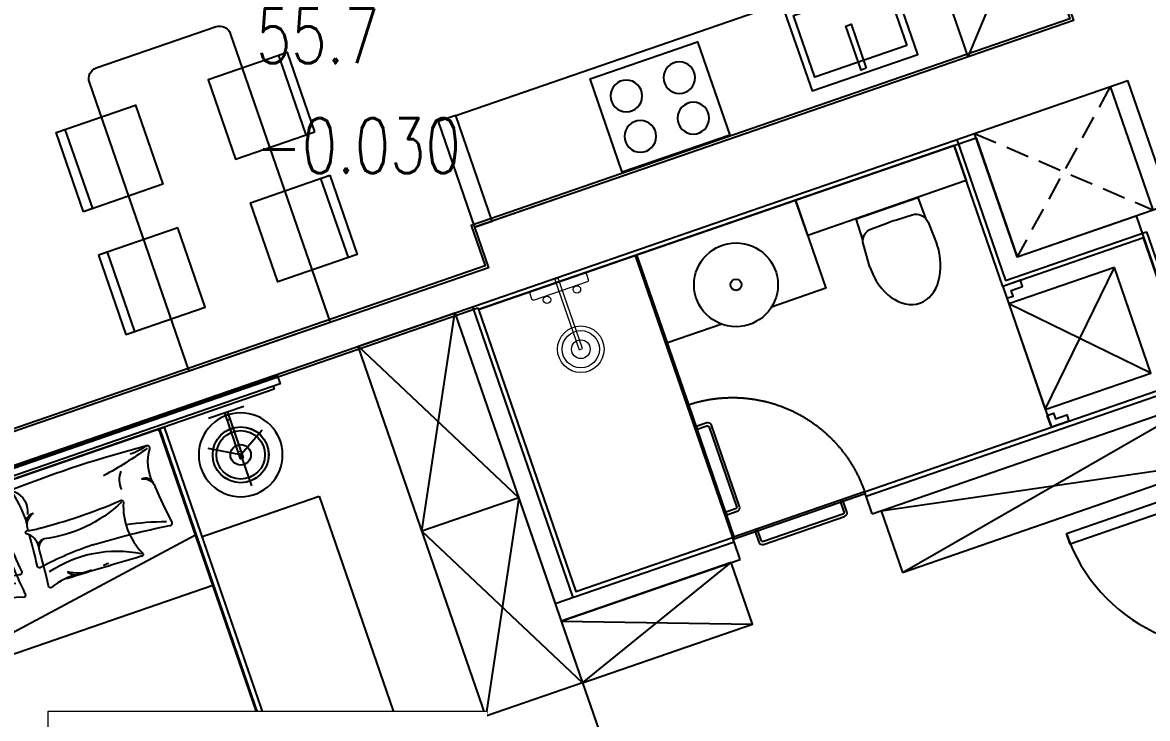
# Model space of a CAD drawing. Header units: millimetres. Extents: x -361699137 to 361252145, y -356478932 to 356523199.
# Drawn here: x 281339 to 287375, y 19517 to 23251 of the extents above; entities that cross this region are included whole.
import ezdxf
from ezdxf.enums import TextEntityAlignment as Align
from ezdxf.xclip import XClip

# ---------------------------------------------------------------- set-up
doc = ezdxf.new("R2010")
doc.units = ezdxf.units.MM
doc.header["$LTSCALE"] = 100
doc.header["$MEASUREMENT"] = 0
doc.header["$XCLIPFRAME"] = 0
doc.set_wipeout_variables(frame=1)
doc.linetypes.add('ACAD_ISO03W100', pattern=[30, 12, -18])
doc.linetypes.add('Xref_ST_MBDV Cot vach 30.7.2022$0$HIDDEN', pattern=[0.375, 0.25, -0.125])
for name, color, linetype, lineweight in [('A- NOI THAT', 3, 'Continuous', 9), ('A-NoiThat', 39, 'Continuous', 13), ('KT-Chuviet', 255, 'Continuous', 15), ('KT-Net thay', 7, 'Continuous', 15), ('KT-Net truc', 18, 'Continuous', 15)]:
    doc.layers.add(name, color=color, linetype=linetype, lineweight=lineweight)
for name, color, linetype in [('A-_FURN----_E-_N', 251, 'Continuous'), ('A-_SANIEQPT_E-_N', 251, 'Continuous'), ('A-ANNO-ROOM', 50, 'Continuous'), ('IDEA - dim', 251, 'Continuous'), ('KT-Cua', 36, 'Continuous'), ('KT-Net manh', 139, 'Continuous'), ('KT-Tuong', 1, 'Continuous'), ('Xref_ST_MBDV Cot vach 30.7.2022$0$KT-Khuat', 9, 'Xref_ST_MBDV Cot vach 30.7.2022$0$HIDDEN')]:
    doc.layers.add(name, color=color, linetype=linetype)
doc.layers.add('dien tich thong thuy', color=3, linetype='Continuous', plot=False)
doc.styles.add('220126_HDN_HBA typical plan$0$211210_HDN_HBA_TYPICAL PLAN CORE OPT 1$0$HBA-Text', font='GOTHIC.TTF')
doc.styles.add('font unicode ccu', font='arial.ttf')
doc.styles.add('ROMANS', font='ROMANS.SHX')

# ---------------------------------------------------------------- blocks, each defined once
blk = doc.blocks.new('A$C1AAC5519')
at = {"layer": 'A-ANNO-ROOM', "insert": (772.955269176513, 1216.574747113511), "char_height": 600, "attachment_point": 2, "rotation": 50.44882673977027, "style": '220126_HDN_HBA typical plan$0$211210_HDN_HBA_TYPICAL PLAN CORE OPT 1$0$HBA-Text'}
blk.add_mtext_dynamic_manual_height_columns('S.B1.', width=722857412.8743668, gutter_width=9765.624999999996, heights=[0], dxfattribs=at)
blk = doc.blocks.new('A$C418F5BC8')
at = {"layer": 'A-ANNO-ROOM', "insert": (648.1133449638728, 1090.790118377889), "char_height": 600, "attachment_point": 2, "rotation": 50.44882673977027, "style": '220126_HDN_HBA typical plan$0$211210_HDN_HBA_TYPICAL PLAN CORE OPT 1$0$HBA-Text'}
blk.add_mtext_dynamic_manual_height_columns('SL-S', width=722857412.8743668, gutter_width=9765.624999999996, heights=[0], dxfattribs=at)
blk = doc.blocks.new('A$C2A6C5140')
at = {"layer": 'A-ANNO-ROOM', "insert": (731.4497625969816, 1190.0169191678, 0.0003277973379295924), "char_height": 600, "attachment_point": 2, "rotation": 50.44882673977027, "style": '220126_HDN_HBA typical plan$0$211210_HDN_HBA_TYPICAL PLAN CORE OPT 1$0$HBA-Text'}
blk.add_mtext_dynamic_manual_height_columns('2-BR', width=722857412.8743668, gutter_width=9765.624999999996, heights=[0], dxfattribs=at)
blk = doc.blocks.new('A$C5388591E')
at = {"layer": 'A-ANNO-ROOM', "insert": (894.3001998505497, 842.1987865094561, 0.0004622000541105721), "char_height": 600, "attachment_point": 2, "rotation": 1.4064704596368105, "style": '220126_HDN_HBA typical plan$0$211210_HDN_HBA_TYPICAL PLAN CORE OPT 1$0$HBA-Text'}
blk.add_mtext_dynamic_manual_height_columns('3-BR', width=722857412.8743668, gutter_width=9765.624999999996, heights=[0], dxfattribs=at)
blk = doc.blocks.new('A$C21AF0CCA')
at = {"layer": 'A-ANNO-ROOM', "insert": (1197.56892258345, 814.6835720778872), "char_height": 600, "attachment_point": 2, "rotation": 0.10542954816276216, "style": '220126_HDN_HBA typical plan$0$211210_HDN_HBA_TYPICAL PLAN CORE OPT 1$0$HBA-Text'}
blk.add_mtext_dynamic_manual_height_columns('S.B1P.', width=722857412.8743668, gutter_width=9765.624999999996, heights=[0], dxfattribs=at)
blk = doc.blocks.new('220126_HDN_HBA typical plan$0$210902_YS plan 330pm ver13$0$TOTO-WC-CW822J')
at = {"color": 0}
blk.add_lwpolyline([(-177.2072506700642, -119.1915361834399), (-175, 0), (175, 0), (177.2072506700642, -119.1915361836145)], dxfattribs=at)
blk.add_lwpolyline([(-190, -270), (-183.3947591906181, -144.5004246227618, -0.3908696114996718), (-115.4352058441145, -78.20653349565691), (-27.76706723973621, -75.77130742336158, -0.01388621073825284), (27.76706724101678, -75.77130742336158), (115.4352058439981, -78.20653349565691, -0.3908696114996718), (183.3947591905016, -144.5004246227618), (190, -270)], format="xyb", dxfattribs=at)
blk.add_ellipse((0, -270), major_axis=(0, -270), ratio=0.7037037037037037, start_param=4.71238898038469, end_param=7.853981633974483, dxfattribs=at)
blk = doc.blocks.new('cuawc')
at = {"layer": 'IDEA - dim'}
blk.add_lwpolyline([(-760, 0), (-10, 0), (-10, -10), (-760, -10)], close=True, dxfattribs=at)
blk.add_lwpolyline([(-134.9999995920807, -10), (-134.9999999012798, -69.99999993096571, -0.4142135623730955), (-154.9999998733401, -89.9999998335843), (-614.9999995492399, -89.9999999582069, -0.4142135623730945), (-634.9999997187406, -70.0000000022701), (-635, -10), (-619.9999997802079, -10.00000001001172), (-619.9999996982515, -65.00000014714897, 0.4142135623731028), (-609.9999993927777, -74.99999979144195), (-159.9999995660037, -74.99999985605245, 0.4142135623730875), (-149.9999995790422, -64.99999990471406), (-149.9999996628612, -9.999999767518602), (-134.9999995920807, -10)], format="xyb", dxfattribs=at)
at = {"layer": 'KT-Cua'}
blk.add_lwpolyline([(-10, -750), (-10, 0), (0, 0), (0, -750)], close=True, dxfattribs=at)
blk.add_lwpolyline([(0, -124.9999995912076), (59.99999993108213, -124.9999999016291, -0.4142135623730955), (79.99999983422458, -144.999999873573), (79.9999999590218, -604.9999995499966, -0.4142135623730945), (60.00000000186265, -624.9999997186824), (0, -625), (9.313225746154785e-09, -609.9999997809646), (55.00000014714897, -609.9999996974366, 0.4142135623731028), (64.99999979138374, -599.9999993928359), (64.99999985657632, -149.9999995657708, 0.4142135623730875), (54.9999999050051, -139.9999995797989), (-2.328306436538696e-07, -139.9999996633269), (0, -124.9999995912076)], format="xyb", dxfattribs=at)
at = {"layer": 'KT-Net manh', "linetype": 'ACAD_ISO03W100', "ltscale": 4}
blk.add_arc((-10.00800025224789, -0.00334509369485101), 749.991999755212, 179.9997444509397, 270.7645857034216, dxfattribs=at)
blk = doc.blocks.new('A$C2A980E36')
at = {"ltscale": 0.5}
blk.add_lwpolyline([(-10, 0), (10, 0), (10, 400), (-10, 400)], close=True, dxfattribs=at)
blk.add_lwpolyline([(160, 60), (160, 30, -0.4142135623730916), (150, 20), (-150, 20, -0.4142135623730987), (-160, 30), (-160, 60.00000000000728, -0.414213562373095), (-150, 70.00000000000728), (150, 70, -0.4142135623730915)], format="xyb", close=True, dxfattribs=at)
for centre, radius in [((0, 400), 125), ((0, 400), 100), ((0, 400), 50), ((-85, 90.00000000000728), 20), ((85, 90), 20)]:
    blk.add_circle(centre, radius, dxfattribs=at)
blk = doc.blocks.new('17-23F MEA_1BR (Type-2)$0$1X-LAMP1')
at = {"color": 0, "linetype": 'ByBlock', "lineweight": -2}
for p, q in [((0.03333333350902346, -0.0577350272233404), (-0.5900208757140597, 1.021946134262932)), ((0.03333333350902346, -0.0577350272233404), (-0.5900208757140597, 1.021946134262932)), ((0.03333333350902346, 0.0577350272233404), (-0.5900208757141566, -1.021946134263029)), ((0.03333333350902346, 0.0577350272233404), (-0.5900208757141566, -1.021946134263029)), ((-0.06666666701804692, 0), (1.180041751428119, 0)), ((-0.06666666701804692, 0), (1.180041751428119, 0))]:
    blk.add_line(p, q, dxfattribs=at)
at = {"color": 0, "linetype": 'ByBlock', "lineweight": -2, "const_width": 0.03333333333333333}
for points in [[(-0.4809644977131393, 0.8330549466758385), (-0.5824066106765531, 1.00875784035549)], [(-0.4809644977131393, 0.8330549466758385), (-0.5824066106765531, 1.00875784035549)], [(0.9619289954262786, 0), (1.164813221353009, 0)], [(0.9619289954262786, 0), (1.164813221353009, 0)], [(-0.4809644977130423, -0.8330549466761296), (-0.5824066106764562, -1.008757840355781)], [(-0.4809644977130423, -0.8330549466761296), (-0.5824066106764562, -1.008757840355781)]]:
    blk.add_lwpolyline(points, dxfattribs=at)
at = {"color": 0, "linetype": 'ByBlock', "lineweight": -2}
for radius in [1, 0.8666666666666667, 0.8666666666666667, 0.3666666666666667, 0.3666666666666667]:
    blk.add_circle((0, 0), radius, dxfattribs=at)
blk = doc.blocks.new('17-23F MEA_1BR (Type-2)$0$IFF-TABLE LAMP')
blk.add_line((40.000000018219, 192.484417756903), (40.0000000197324, 207.484417756903))
at = {"ltscale": 10}
blk.add_lwpolyline([(1.900480128824711e-08, 299.9922088806343), (3.800960257649422e-08, 99.99220888063428)], dxfattribs=at)
blk.add_lwpolyline([(1.827720552682877e-08, 192.4844177606865), (1.967418938875198e-08, 207.4844177607156), (260.0000000197906, 207.4844177360355), (260.0000000183354, 192.4844177360355)], close=True)
blk.add_circle((240.0000000190921, 199.9844177378982), 150.3620897276269)
at = {"layer": 'A- NOI THAT'}
blk.add_line((220.0000000182772, 192.4844177397608), (220.0000000196742, 207.4844177397899), dxfattribs=at)
at = {"ltscale": 10, "xscale": 150.0000000000582, "yscale": 150.0000000000582, "zscale": 1068.863950547171, "rotation": 359.9999999945528}
blk.add_blockref('17-23F MEA_1BR (Type-2)$0$1X-LAMP1', (240.0000000190921, 199.9844177378982), dxfattribs=at)
blk = doc.blocks.new('bk')
at = {"layer": 'IDEA - dim'}
blk.add_lwpolyline([(-0.0002675037831068039, -1377.500088232278), (49.99973246827722, -1377.500088232278), (49.99973246827722, 1812.499911767722), (-0.0002675037831068039, 1812.499911767722), (-0.02712895162403584, 1577.500073593284), (0.0002675037831068039, 1377.500088232337)], close=True, dxfattribs=at)
blk.add_lwpolyline([(49.99973249621689, -1337.500088473607), (64.9997324962169, -1337.500088473607), (64.99942849576473, 1783.275878090877), (49.99942846782506, 1783.275878090877)], dxfattribs=at)
for centre in [(339.9996877703816, 1487.597338693915), (339.9996877703816, -1052.500088209519)]:
    blk.add_circle(centre, 225, dxfattribs=at)
blk.add_blockref('17-23F MEA_1BR (Type-2)$0$IFF-TABLE LAMP', (99.99968774989247, 1287.612920955988), dxfattribs=at)
at = {"layer": 'IDEA - dim', "xscale": -1, "rotation": 180}
blk.add_blockref('17-23F MEA_1BR (Type-2)$0$IFF-TABLE LAMP', (99.99968774989247, -852.5156704715919), dxfattribs=at)
blk.add_wipeout([(2294.9927706439044, 1812.499911767722), (688.0012429019376, 1812.4999117677266), (688.0012429019379, -1377.5000882322693), (2294.992770643901, -1377.5000882322781)]).dxf.layer = 'IDEA - dim'
at = {"layer": 'IDEA - dim'}
blk.add_lwpolyline([(688.0012429021299, -1377.500088232162), (2294.992770643905, -1377.500088232162), (2294.992770643905, 1812.499911767722), (688.0012429021299, 1812.499911767722)], close=True, dxfattribs=at)
blk.add_wipeout([(2089.9927706438775, 1147.4999117677091), (2091.9910419872776, 1147.083241522198), (2093.528304549841, 1146.0354456736611), (2094.706365021883, 1144.167853025652), (2094.992770643896, 1142.4999117677187), (2094.9927706439044, -707.5000882322773), (2094.589172713081, -709.4681044970649), (2093.528304549837, -711.035622138211), (2091.9009560955064, -712.1216494708956), (2089.992770643904, -712.5000882322781), (64.9927706439039, -712.5000882322777), (64.99277064390344, -701.0793375772756), (64.99277064390344, -697.9310051431256), (64.9927706439039, -687.500088232277), (64.9927706439039, -680.5649314507604), (64.9927706439039, -670.3520584522034), (64.9927706439039, -662.5000882322773), (64.9927706439039, 1109.4022618851604), (64.99277064390344, 1116.6055294068224), (64.9927706439039, 1122.4999117677226), (64.9927706439039, 1128.4480348523368), (64.99277064390344, 1131.378109884231), (64.99277064390344, 1135.8747761278257), (64.9927706439039, 1141.999817293764), (64.9927706439039, 1147.4999117677226)]).dxf.layer = 'IDEA - dim'
for p, q in [((64.9927706439048, 1122.499911767722), (2059.992770643905, 1122.499911767722)), ((2069.992770643905, 1112.499911767722), (2069.992770643905, -677.5000882322784)), ((2059.992770643905, -687.5000882322784), (64.9927706439048, -687.5000882322784))]:
    blk.add_line(p, q, dxfattribs=at)
for points in [[(64.9927706439048, 1147.499911767722), (64.9927706439048, -712.5000882322784), (2089.992770643905, -712.5000882322784, 0.414213562373095), (2094.992770643905, -707.5000882322784), (2094.992770643905, 1142.499911767722, 0.414213562373095), (2089.992770643905, 1147.499911767722)], [(2064.992770643905, 1097.499911767722), (2064.992770643905, -662.5000882322784, -0.414213562373095), (2044.992770643905, -682.5000882322784), (84.9927706439048, -682.5000882322784, -0.414213562373095), (64.9927706439048, -662.5000882322784), (64.9927706439048, 1097.499911767722, -0.414213562373095), (84.9927706439048, 1117.499911767722), (2044.992770643905, 1117.499911767722, -0.414213562373095)]]:
    blk.add_lwpolyline(points, format="xyb", close=True, dxfattribs=at)
blk.add_lwpolyline([(953.7718744687736, 1117.499911767722), (666.7421166915447, -682.5000882322784), (953.7718744687736, -682.5000882322784), (953.7718744687736, 1117.499911767722)], dxfattribs=at)
for points in [[(328.4593590069562, 994.6956141073024, -0.1947777689282308), (148.3541835118085, 1037.328105219058, 0.695410203837745), (130.5189307499677, 1020.231518037966, -0.06869920635669718), (143.8733113575727, 927.151387460879)], [(130.5189307499677, 1020.231518037966, 0.0322267518500584), (117.5159490872175, 280.8010041856323, 0.6954102038374376), (134.8152468968183, 263.1623008393799, -0.06819172719823166), (318.2687705401331, 282.2858964790939)], [(537.5575337726623, 578.9210044868523, -0.02440708241230374), (574.8644917774945, 1003.142975099734, 0.682043984117207), (557.806493120268, 1020.778861292056, -0.01911888479107355), (351.0600977707654, 998.8431818563258)], [(359.6018241010606, 327.3320662273909, 0.03738852551350155), (362.1997381653637, 794.6251031684806, -0.6954102038374376), (375.8936223126948, 809.2183097908855, 0.212902074484743), (666.1287974137813, 818.2535849704291, -0.682043984117207), (680.682247037068, 804.7193091672962, 0.003833100174621584), (664.060634912923, 387.5748876007856)], [(537.5575337726623, 578.9210044868523, 0.03780406069757473), (560.3477269653231, 279.5233349141199, -0.682043984117207), (543.2897283080965, 261.8874487217981, 0.0153884113997309), (377.4013947639614, 275.936111175688, 0.0153884113997309)], [(662.7616236191243, 455.9914424225572, 0.1283367273639134), (681.1566764432937, 297.7767282337882, -0.682043984117207), (667.6581487227231, 283.1901158848777, 0.01651551347398293), (473.3836847953498, 299.4327982485411)], [(453.8603144548833, 302.6394694916089, 0.2943066146886709), (365.752360695973, 260.9987377833459, -0.695410203837745), (351.0036096442491, 274.5249526196276, 0.06869920635669718), (360.1544475667179, 350.1409014732926)], [(351.6931289527565, 277.1956480066874, 0.001401209682945915), (336.543332958594, 277.8231281575281)], [(130.5189307499677, -585.2316945025232, -0.0322267518500584), (117.5159490872175, 154.1988193498109, -0.6954102038374376), (134.8152468968183, 171.8375226960634, 0.06819172719823166), (318.2687705401331, 152.7139270563493)], [(351.6931289527565, 157.8041755287559, -0.001401209682945915), (336.543332958594, 157.1766953779152)], [(453.8603144548833, 132.3603540438344, -0.2943066146886709), (365.752360695973, 174.0010857520974, 0.695410203837745), (351.0036096442491, 160.4748709158157, -0.06869920635669718), (360.1544475685805, 84.85892206215067)], [(537.5575337726623, -143.921180951409, -0.03780406069757473), (560.3477269653231, 155.4764886213234, 0.682043984117207), (543.2897283080965, 173.1123748136451, -0.0153884113997309), (377.4013947639614, 159.0637123597553, -0.0153884113997309)], [(662.7616236191243, -20.99161888711387, -0.1283367273639134), (681.1566764432937, 137.2230953016551, 0.682043984117207), (667.6581487227231, 151.8097076505655, -0.01651551347398293), (473.3836847953498, 135.5670252869022)], [(359.6018241010606, 107.6677573080524, -0.03738852551350155), (362.1997381653637, -359.6252796330373, 0.6954102038374376), (375.8936223126948, -374.2184862554423, -0.212902074484743), (666.1287974137813, -383.2537614349858, 0.682043984117207), (680.682247037068, -369.7194856318529, -0.003833100174621584), (664.060634912923, 47.4249359346577)], [(537.5575337726623, -143.921180951409, 0.02440708241230374), (574.8644917774945, -568.1431515642907, -0.682043984117207), (557.806493120268, -585.7790377566125, 0.01911888479107355), (351.0600977707654, -563.8433583208825)], [(328.4593590069562, -559.6957905718591, 0.1947777689282308), (148.3541835118085, -602.3282816836145, -0.695410203837745), (130.5189307499677, -585.2316945025232, 0.06869920635669718), (143.8733113575727, -492.1515639254358)]]:
    blk.add_lwpolyline(points, format="xyb", dxfattribs=at)
for centre, radius, start, end in [((2059.992770643905, 1112.499911767722), 10, 0, 90), ((-1855.893261833116, 412.1197588521754), 2090.50573884574, 9.449345545667013, 17.06146431403828), ((332.4132648278028, 949.5874807912624), 44.79447967226619, 89.52383022854765, 188.1184555516923), ((359.1095205117017, 926.2340710241115), 73.05392663059416, 96.32596095485857, 166.521431934691), ((327.8923669625074, 957.256370790652), 37.44353618289027, 82.49582310884288, 89.13236035296606), ((2378.285411672667, 392.4501631337916), 1926.589560454453, 161.7731380905047, 168.2986577211647), ((293.389007082209, 941.4593048116076), 118.9285875093396, 227.918371660803, 277.1736100548109), ((-292.2060054279864, 496.0503682396375), 729.9684376083363, 347.776876654984, 24.55315643301806), ((1225.348830725998, 478.9245533357025), 649.21508015164, 149.2584259575628, 194.8124501654718), ((484.2919548079371, 602.2568904169602), 176.3869226037691, 357.8390457640604, 7.866675228716556), ((448.8585773725063, 520.9046236272552), 216.5311150494259, 327.0324244446084, 2.612978378356665), ((602.2806173525751, 457.1927433388191), 61.04320968946892, 297.5596185857169, 351.5320563729027), ((216.5345083046705, 194.2081220292603), 118.9285875093396, 63.63493232034747, 137.0816283558015), ((317.8965000156313, 327.0788292225916), 44.79447967226619, 171.8815444483077, 270.4761697714524), ((344.5927556995302, 350.4322389897425), 73.05392663059416, 193.478568065309, 263.6740390451414), ((457.8234593626112, 339.1117546694586), 36.68697397074765, 173.4173087237131, 272.2454878465561), ((478.6044039670378, 358.3762840105919), 59.17423787444497, 194.7429581683624, 264.9384292148029), ((216.5345083046705, 240.791701506183), 118.9285875093396, 222.9183716441985, 296.3650676796526), ((317.8965000156313, 107.9209943128517), 44.79447967226619, 89.52383022854765, 188.1184555516923), ((344.5927556995302, 84.56758454570081), 73.05392663059416, 96.32596095485857, 166.521431934691), ((457.8234593626112, 95.88806886598468), 36.68697397074765, 87.75451215344394, 186.5826912762869), ((478.6044039670378, 76.62353952485137), 59.17423787444497, 95.06157078519713, 165.2570418316376), ((1225.348830725998, -43.92472980025923), 649.21508015164, 165.1875498345282, 210.7415740424371), ((-292.2060054279864, -61.05054470419418), 729.9684376083363, 335.446843566982, 12.22312334501602), ((602.2806173525751, -22.19291980337584), 61.04320968946892, 8.46794362709735, 62.44038141428312), ((448.8585773725063, -85.90480009181192), 216.5311150494259, 357.3870216216433, 32.96757555539167), ((484.2919548079371, -167.2570668815169), 176.3869226037691, 352.1333247712835, 2.160954235939574), ((-1855.893261833116, 22.88006468326785), 2090.50573884574, 342.9385356859617, 350.550654454333), ((2378.285411672667, 42.54966040165164), 1926.589560454453, 191.7013422788353, 198.2268619094953), ((293.389007082209, -506.4594812761643), 118.9285875093396, 82.82638994518913, 132.081628339197), ((332.4132648278028, -514.5876572558191), 44.79447967226619, 171.8815444483077, 270.4761697714524), ((359.1095205117017, -491.2342474886682), 73.05392663059416, 193.478568065309, 263.6740390451414), ((327.8923669625074, -522.2565472552087), 37.44353618289027, 270.8676396470339, 277.5041768911571), ((2059.992770643905, -677.5000882322784), 10, 270, 0)]:
    blk.add_arc(centre, radius, start, end, dxfattribs=at)
blk = doc.blocks.new('17')
at = {"layer": 'A-_FURN----_E-_N', "linetype": 'Continuous'}
for points in [[(3874.999999999993, 1895.000000000015), (3874.999999999985, 995.0000000000364), (3674.999999999993, 995.0000000000146), (3675, 1895.000000000036)], [(2274.999999998123, 995.0000000000873), (2342.49999999813, 995.0000000000655), (2342.499999998137, 959.0000000000728), (2310.99999999813, 959.0000000000728), (2310.99999999813, 895.0000000000873), (2274.99999999813, 895.0000000000873)], [(2974.99999999813, 395.0000000000728), (2974.99999999813, 995.0000000000873), (2374.99999999813, 995.00000000008), (2374.99999999813, 395.0000000000873)], [(3074.99999999813, 995.00000000008), (3007.499999998123, 995.0000000000946), (3007.49999999813, 959.0000000000873), (3038.99999999813, 959.0000000000873), (3038.99999999813, 895.0000000000873), (3074.999999998123, 895.0000000000873)]]:
    blk.add_lwpolyline(points, close=True, dxfattribs=at)
at = {"layer": 'IDEA - dim'}
for p, q in [((2849.999999999061, 3820.000000000022), (2849.999999999076, 4370.000000000015)), ((3899.999999999993, 3820.000000000015), (2249.99999999626, 3820.000000000087)), ((3899.999999999993, 3720.000000000007), (2249.999999996253, 3720.000000000073)), ((2249.999999996267, 2805.000000000022), (2274.99999999813, 2805.000000000015)), ((2250.008000250898, 2055.004655151133), (2275.008000250891, 2055.004655151119)), ((2149.99999999813, 2005.000000000029), (1799.99999999813, 2004.999999999985)), ((1799.99999999813, 2004.999999999985), (1799.999999998137, 170.0000000000364)), ((3074.999999999985, 995.0000000000728), (2274.999999998123, 995.0000000000873))]:
    blk.add_line(p, q, dxfattribs=at)
for points in [[(3899.999999999993, 3820), (1799.999999998145, 3820.000000000015), (1799.999999998152, 4370.000000000007), (3899.999999999993, 4370.000000000022)], [(2149.99999999813, 3820.000000000153), (1799.999999998145, 3820.000000000146), (1799.99999999813, 2854.999999999971), (2149.99999999813, 2854.999999999964)], [(3024.99999999813, 2795.000000000015), (3874.999999999985, 2795.000000000022), (3874.999999999993, 2805.000000000015), (3024.99999999813, 2805.000000000029)], [(1710, 1105.000000000429), (1710.000000000007, 185.000000000422), (1649.999999999993, 185.0000000004075), (1650, 1105.000000000407)]]:
    blk.add_lwpolyline(points, close=True, dxfattribs=at)
for points in [[(2275.008000250891, 2055.004655151119), (2274.999999998137, 195.0000000000873), (3074.999999999993, 194.9999999999782), (3074.999999999985, 995.0000000000728), (3874.999999999985, 995.0000000000364), (3874.999999999993, 3695), (2274.99999999813, 3695.000000000036), (2274.99999999813, 2805.000000000015)], [(3374.999999999993, 2486.421356237333), (3374.999999999993, 2794.999999999949), (3874.999999999985, 2795.000000000022), (3874.999999999993, 1895.000000000015), (3374.999999999985, 1895.000000000022), (3374.999999999993, 2203.578643762703)], [(3899.999999999993, 100.000000000764), (3199.999999999985, 100.000000001819), (3199.999999999985, 1.455191522836685e-11), (3899.999999999993, 1.455191522836685e-11)]]:
    blk.add_lwpolyline(points, dxfattribs=at)
for radius in [224.9999999999999, 29.99999999999998]:
    blk.add_circle((3549.999999999978, 2345.000000000022), radius, dxfattribs=at)
blk.add_arc((1710.000000000007, 185.000000000422), 919.9999999999994, 90, 180, dxfattribs=at)
at = {"layer": 'KT-Net manh', "linetype": 'ACAD_ISO03W100', "ltscale": 4}
for p, q in [((2849.999999999076, 4369.999999999993), (1799.999999998159, 3820.000000000153)), ((2849.999999999076, 3820), (1799.999999998145, 4369.999999999891)), ((2849.999999999083, 4370), (3899.999999999985, 3820.000000000087)), ((2849.999999999083, 3820.000000000022), (3899.999999999993, 4369.999999999905)), ((1799.999999998145, 3820.000000000131), (434.9999999999927, 3820.000000000131)), ((2374.99999999813, 395.0000000000873), (2974.99999999813, 995.0000000000873)), ((2374.99999999813, 995.00000000008), (2974.99999999813, 395.0000000000728))]:
    blk.add_line(p, q, dxfattribs=at)
for points in [[(2149.99999999813, 3820.000000000153), (1799.99999999813, 2854.999999999971)], [(1799.999999998145, 3820.000000000146), (2149.99999999813, 2855.000000000015)], [(1799.999999998145, 2004.999999999985), (2149.999999999985, 170.0000000000146)], [(2149.99999999813, 2005.000000000029), (1799.999999998137, 170.0000000000364)]]:
    blk.add_lwpolyline(points, dxfattribs=at)
at = {"layer": 'KT-Tuong'}
for p, q in [((2149.99999999813, 3820.000000000153), (2149.999999999993, 2804.999999999971)), ((2249.99999999626, 3820.000000000087), (2149.99999999813, 3820.000000000153)), ((2249.99999999813, 3820.000000000116), (2249.999999998116, 2805.000000000015)), ((2149.99999999813, 2805.000000000036), (2249.999999996267, 2805.000000000022)), ((2150.008000252761, 2055.004655151177), (2149.999999999985, 170.0000000000146)), ((2150.008000250898, 2055.004655151133), (2250.008000250898, 2055.004655151133)), ((2250.008000250898, 2055.004655151053), (2249.99999999813, 169.9999999999782)), ((3100.000000001848, 970.0000000000728), (3099.999999999993, 170.0000000000291)), ((3899.999999999993, 970.0000000000291), (3100.000000001848, 970.0000000000728)), ((3200.000000001863, 870.0000000000291), (3199.999999999985, 1.455191522836685e-11)), ((3200.000000001863, 870.0000000000291), (3899.999999999993, 870.0000000000218)), ((3099.999999999993, 169.9999999999709), (2249.99999999813, 170.00000000008))]:
    blk.add_line(p, q, dxfattribs=at)
at = {"layer": 'Xref_ST_MBDV Cot vach 30.7.2022$0$KT-Khuat', "linetype": 'Xref_ST_MBDV Cot vach 30.7.2022$0$HIDDEN', "ltscale": 5}
for p, q in [((3899.999999999993, 870.0000000000218), (3199.999999999985, 100.000000001819)), ((3899.999999999993, 100.000000000764), (3200.000000001863, 870.0000000000291))]:
    blk.add_line(p, q, dxfattribs=at)
at = {"layer": 'A-_SANIEQPT_E-_N', "rotation": 270}
blk.add_blockref('220126_HDN_HBA typical plan$0$210902_YS plan 330pm ver13$0$TOTO-WC-CW822J', (3674.999999999993, 1445.000000000029), dxfattribs=at)
at = {"layer": 'A-NoiThat', "rotation": 90}
blk.add_blockref('A$C2A980E36', (3894.999999999993, 3245.000000000029), dxfattribs=at)
at = {"layer": 'IDEA - dim', "extrusion": (0, 0, -1), "zscale": -0.9999999999999998}
for name, p in [('bk', (-3894.992770640187, 6207.500088232424)), ('cuawc', (-2264.99999999813, 2805.000000000029))]:
    blk.add_blockref(name, p, dxfattribs=at)
at = {"layer": 'KT-Tuong'}
blk.add_lwpolyline([(3899.999999999993, 9600.000000000015), (3899.999999999993, 1.455191522836685e-11)], dxfattribs=at)
blk = doc.blocks.new('*U204')
at = {"ltscale": 5}
blk.add_lwpolyline([(305, -530), (305, -1.13686837721616e-13), (-305, 0), (-305, -530)], close=True, dxfattribs=at)
for centre in [(-150, -150), (150, -150.0000000000001), (-150, -380), (150, -380)]:
    blk.add_circle(centre, 85, dxfattribs=at)
blk = doc.blocks.new('*U205')
at = {"ltscale": 5}
for points in [[(-300, -450), (300, -450), (300, 0), (-300, 0)], [(-15, -20), (15, -20), (15, -270), (-15, -270)], [(-261, -65), (261, -65), (261, -415), (-261, -415)]]:
    blk.add_lwpolyline(points, close=True, dxfattribs=at)
blk = doc.blocks.new('16')
at = {"layer": 'IDEA - dim'}
blk.add_line((4925.000000000917, 769.9999999928259), (5600.000000000917, 769.9999999928259), dxfattribs=at)
for points in [[(4836.629107993082, 5526.365906118604), (4386.629107993082, 5526.365906118124), (4386.629107993082, 5076.365906119063), (4836.629107993082, 5076.365906118139)], [(4836.629107993082, 5526.365906118604), (4386.629107993082, 5526.365906118124), (4386.629107991219, 5476.365906118604), (4836.629107993096, 5476.365906119041)], [(5083.370838358984, 5526.365906118546), (5533.370838358976, 5526.365906117651), (5533.370838357136, 5076.36590611811), (5083.370838357107, 5076.365906118124)], [(5083.370838358984, 5526.365906118546), (5533.370838358976, 5526.365906117651), (5533.370838357121, 5476.36590611859), (5083.370838357128, 5476.36590611859)], [(4836.629107993089, 4213.634093871064), (4386.629107991219, 4213.634093871064), (4386.629107993082, 4663.634093871537), (4836.629107993089, 4663.634093870598)], [(5083.370838357136, 4213.634093871515), (5533.370838357121, 4213.634093870598), (5533.370838358991, 4663.634093870554), (5083.370838357121, 4663.634093870554)], [(4836.629107993089, 4213.634093871064), (4386.629107991219, 4213.634093871064), (4386.629107993082, 4263.634093871064), (4836.629107993082, 4263.634093871056)], [(5083.370838357136, 4213.634093871515), (5533.370838357121, 4213.634093870598), (5533.370838358991, 4263.63409387102), (5083.370838357128, 4263.634093870598)], [(5600.000000000924, 3469.99999999284), (5000.000000000917, 3469.999999992848), (5000.000000000917, 3569.999999993306), (5599.999999999061, 3569.99999999284)]]:
    blk.add_lwpolyline(points, close=True, dxfattribs=at)
blk.add_lwpolyline([(5830.000000620246, 5269.999999994601), (4190.000000623972, 5269.999999994587, 0.414213562373095), (4130.000000623972, 5209.999999995038), (4130.000000623972, 4529.999999994165, 0.414213562373095), (4190.000000622116, 4469.999999994601), (5830.000000620246, 4469.999999994601)], format="xyb", close=True, dxfattribs=at)
blk.add_lwpolyline([(4999.999999999061, 169.9999999942229), (5599.999999999054, 169.9999999937572), (5600.000000000924, 3469.99999999284), (5000.000000000917, 3469.999999992848), (4999.999999999061, 769.9999999933207), (4125.000000000924, 769.9999999933061), (4124.999999999054, 169.9999999937718)], dxfattribs=at)
at = {"layer": 'KT-Net manh', "linetype": 'ACAD_ISO03W100', "ltscale": 4}
blk.add_line((4925.000000000924, 169.9999999937427), (5600.000000000917, 769.9999999928259), dxfattribs=at)
at = {"layer": 'KT-Tuong'}
blk.add_lwpolyline([(5599.999999981832, 3000.000685518826), (5599.999999982276, 3569.999999992811), (5830.000000627675, 3569.999999952299), (5830.000000610344, 6600.000912125841)], dxfattribs=at)
at = {"layer": 'IDEA - dim', "extrusion": (0, 0, -1), "xscale": -0.9999999999999998, "zscale": -0.9999999999999998, "rotation": 270}
blk.add_blockref('*U204', (-5049.99999991103, 2419.999999992811), dxfattribs=at)
at = {"layer": 'IDEA - dim', "xscale": -0.9999999999999992, "rotation": 270}
blk.add_blockref('*U205', (5500.000000000909, 1319.99999999284), dxfattribs=at)
blk = doc.blocks.new('TAG CAO DO SAN')
blk.add_wipeout([(1526701.778855525, -266095.22987594287), (1527644.6359120198, -266095.22987594287), (1527644.6359120198, -266330.944140067), (1526701.778855525, -266330.944140067)]).dxf.layer = 'KT-Net thay'
at = {"layer": 'KT-Net thay', "flags": 128}
blk.add_lwpolyline([(1526701.778855525, -266095.2298759429), (1526701.778855525, -266330.9441400666), (1527644.63591202, -266330.9441400666), (1527644.63591202, -266095.2298759429)], close=True, dxfattribs=at)
blk.add_lwpolyline([(1526701.778855525, -266330.9441400666), (1527644.63591202, -266330.9441400666)], dxfattribs=at)
at = {"layer": 'KT-Chuviet', "color": 31, "style": 'font unicode ccu', "width": 0.75}
blk.add_attdef('TÊNPHÒNG', text='', height=117.85713, dxfattribs=at).set_placement((1527175.308820772, -266213.4467624734), align=Align.MIDDLE_CENTER)

msp = doc.modelspace()

# ---------------------------------------------------------------- block references
at = {"layer": 'A-ANNO-ROOM'}
for p in [(-259643.7130096142, 30107.50136767479, 5.460850030168077e-05), (-265285.2820729736, 28918.92663560377, 5.460850030168077e-05), (-245554.3968650475, 25356.81105555443, 5.460850030168077e-05), (-227992.1817903481, 24030.19494673412, 5.460832008522107e-05), (-256709.4713859697, 21832.8932062781, 5.460850030168077e-05), (-262170.0583902029, 20336.74231012515, 5.460850030168077e-05), (-227339.9751671815, 20267.82827189344, 5.460850030168077e-05), (-224467.8250259957, 15310.13736246047, 5.460832008522128e-05)]:
    msp.add_blockref('A$C21AF0CCA', p, dxfattribs=at)
at = {"layer": 'dien tich thong thuy'}
for name, p, rotation in [('A$C2A6C5140', (-231902.1761341663, 41866.69510118499, 3.214423980650787e-05), 310.9576437198666), ('A$C2A6C5140', (-223136.0769012624, 38294.90614465419, 1.895367564819208e-05), 310.9576437198666), ('A$C2A6C5140', (-179022.2876665308, 13510.42375649511, 0.000178988243818107), 310.9576437198666), ('A$C2A6C5140', (-199561.0792445699, 2742.960286576832, 0.0001030398263186841), 310.9576437198666), ('A$C2A6C5140', (-176749.4277460563, 2773.706094754736, 0.000178988243818107), 310.9576437198666), ('A$C2A6C5140', (-192735.1419570138, 2545.06827839894, 0.000178988243818107), 310.9576437198666), ('A$C418F5BC8', (-243956.3571569886, 39603.8582028097, -1.001597833679712e-05), 309.6632197063607), ('A$C418F5BC8', (-248126.4019441397, 37597.12528390926, -1.001597833679712e-05), 309.6632197063607), ('A$C418F5BC8', (-251890.361273925, 36548.61448139837, -1.001597833679712e-05), 309.6632197063607), ('A$C418F5BC8', (-255839.4329553979, 34945.01120257354, -1.001597833679712e-05), 309.6632197063607), ('A$C1AAC5519', (-240877.0889148213, 28052.61175672372, 0.0003723829774320968), 309.6566028083925), ('A$C1AAC5519', (-219521.6105350079, 27682.1615688601, 0.0005547181599990354), 309.6566028083925), ('A$C1AAC5519', (-217651.9125884596, 24627.95011466656, 0.0003723828570649432), 309.6566028083925), ('A$C1AAC5519', (-267764.0012375055, 19262.70548251106, 0.0003723828655667127), 309.6566028083925), ('A$C418F5BC8', (-223053.1163780628, 10712.6679421931, -1.001597833679712e-05), 309.6632197063607), ('A$C1AAC5519', (-213503.7868963684, 3324.648489140978, -0.3423708923741385), 309.6566028083925), ('A$C1AAC5519', (-207798.658660123, 3064.615415494518, 0.0003723828655667127), 309.6566028083925), ('A$C1AAC5519', (-184128.1584514385, 2786.454424718489, 0.0003723828655667127), 309.6566028083925)]:
    msp.add_blockref(name, p, dxfattribs=dict(at, rotation=rotation))
for p in [(-273086.0443437684, 28673.87453448355, -1.001579812033762e-05), (-220441.6689392982, 3035.191374137183, 4.458552763712727e-05)]:
    msp.add_blockref('A$C5388591E', p, dxfattribs=at)

# ---------------------------------------------------------------- next in the draw order: block references
at = {"layer": 'IDEA - dim', "rotation": 109.0471379204444}
msp.add_blockref('17', (288542.6218433929, 19253.57817050197, -1.275884763208651e-05), dxfattribs=at)

# ---------------------------------------------------------------- next in the draw order: linework, layer by layer
at = {"layer": 'dien tich thong thuy'}
for points, elevation in [([(286429.2567529676, 24807.99127168646), (286959.5688940847, 23271.95936622733), (283745.7175114662, 22162.38319017921), (283820.777076381, 21944.97559658666), (280985.0249943507, 20965.93749600322), (280909.9654290502, 21183.3450900026), (278263.2651528877, 20269.57677221479), (277400.0801571081, 22769.76409781173), (277357.6551856705, 22892.64665067533), (276510.7874865987, 25345.57145593822), (279157.4886531639, 26259.34008115392), (279119.9586565274, 26368.04380396982), (281308.2135342003, 27123.53470578416), (281311.4769935409, 27114.08220171945), (282488.3137495621, 27520.38288962213), (282525.7813040979, 27411.85933391867), (283475.7579630457, 27739.83699780629), (283614.5172129365, 27337.92533392291), (285349.0517091453, 27936.77012305113), (286112.7011968594, 25724.88416613975), (286429.2566768735, 24807.99124541513)], -1.275851253765879e-05), ([(283782.0064922088, 21720.20770586027), (283785.3321792473, 21710.57496127028), (286455.6637077748, 22632.50192300846), (286675.9470013039, 21994.45851278862), (287313.9918777184, 22214.74230635134), (287624.0205208765, 21316.75453709781), (287633.4820439095, 21320.02106527175), (287801.5483674636, 20833.21571515345), (288118.100031606, 19916.32147700611), (288362.8563699463, 19207.38293143807), (279666.4905429558, 16205.17997183725), (278403.5316772862, 19863.29934375854), (283782.0064922088, 21720.20770586027)], -1.275851253765164e-05)]:
    msp.add_lwpolyline(points, dxfattribs=dict(at, elevation=elevation))

# ---------------------------------------------------------------- next in the draw order: block references
at = {"layer": 'IDEA - dim', "xscale": -1, "rotation": 109.047137953545}
msp.add_blockref('16', (285311.7970954109, 28611.55719632846, -1.275884763208672e-05), dxfattribs=at)

# ---------------------------------------------------------------- next in the draw order: block references
at = {"layer": 'KT-Net truc'}
ref = msp.add_blockref('TAG CAO DO SAN', (-3535137.675454816, 689302.0629362226, -0.0001774140079539522), dxfattribs=dict(at, xscale=2.5, yscale=2.5, zscale=2.5))
XClip(ref).set_block_clipping_path([(1526674.1636322693, -266330.944140067), (1527644.6359120198, -266095.2298759429)])
ref.add_attrib('CAO-DO', '55.7', (282592.1828949653, 23032.73834081975, -0.0001774140079539522), dxfattribs={"layer": 'KT-Chuviet', "color": 31, "ltscale": 15, "height": 294.6428301546305, "style": 'ROMANS', "width": 0.7500000000000001})
ref.add_attrib('CAO-DO', '-0.030', (282592.1828949653, 22443.4526805105, -0.0001774140079539522), dxfattribs={"layer": 'KT-Chuviet', "color": 31, "ltscale": 15, "height": 294.6428301546305, "style": 'ROMANS', "width": 0.7500000000000001})
ref.add_attrib('TÊNPHÒNG', 'S.B1P.7', dxfattribs={"layer": 'KT-Chuviet', "color": 31, "height": 294.642825, "style": 'font unicode ccu', "width": 0.7500000000000001}).set_placement((282800.5965971164, 23768.4460300389, -0.0001774140079539522), align=Align.MIDDLE_CENTER)
ref = msp.add_blockref('TAG CAO DO SAN', (-3535280.044539033, 684793.0236931669, 0.07224360420638544), dxfattribs=dict(at, xscale=2.5, yscale=2.5, zscale=2.5))
XClip(ref).set_block_clipping_path([(1526674.1636322693, -266330.944140067), (1527644.6359120198, -266095.2298759429)])
ref.add_attrib('CAO-DO', '39.6', (282449.8138107479, 18523.69909776401, 0.07224360420638544), dxfattribs={"layer": 'KT-Chuviet', "color": 31, "ltscale": 15, "height": 294.6428301546305, "style": 'ROMANS', "width": 0.7500000000000001})
ref.add_attrib('CAO-DO', '-0.030', (282449.8138107479, 17934.41343745476, 0.07224360420638544), dxfattribs={"layer": 'KT-Chuviet', "color": 31, "ltscale": 15, "height": 294.6428301546305, "style": 'ROMANS', "width": 0.7500000000000001})
ref.add_attrib('TÊNPHÒNG', 'S.ST.4', dxfattribs={"layer": 'KT-Chuviet', "color": 31, "height": 294.642825, "style": 'font unicode ccu', "width": 0.7500000000000001}).set_placement((282658.2275128991, 19259.40678698316, 0.07224360420638544), align=Align.MIDDLE_CENTER)

# ---------------------------------------------------------------- next in the draw order: block references
at = {"layer": 'IDEA - dim', "rotation": 109.0471379204444}
msp.add_blockref('17', (288542.6218433929, 19253.5781705019, -1.275884763208651e-05), dxfattribs=at)

# ---------------------------------------------------------------- next in the draw order: linework, layer by layer
at = {"layer": 'dien tich thong thuy'}
for points, elevation in [([(286429.2567529676, 24807.99127168639), (286959.5688940847, 23271.95936622725), (283745.7175114662, 22162.38319017914), (283820.777076381, 21944.97559658658), (280985.0249943507, 20965.93749600315), (280909.9654290502, 21183.34509000253), (278263.2651528877, 20269.57677221472), (277400.0801571081, 22769.76409781166), (277357.6551856705, 22892.64665067526), (276510.7874865987, 25345.57145593814), (279157.4886531639, 26259.34008115384), (279119.9586565274, 26368.04380396975), (281308.2135342003, 27123.53470578408), (281311.4769935409, 27114.08220171938), (282488.3137495621, 27520.38288962206), (282525.7813040979, 27411.8593339186), (283475.7579630457, 27739.83699780622), (283614.5172129365, 27337.92533392284), (285349.0517091453, 27936.77012305106), (286112.7011968594, 25724.88416613968), (286429.2566768735, 24807.99124541506)], -1.275851253765879e-05), ([(283782.0064922088, 21720.2077058602), (283785.3321792473, 21710.57496127021), (286455.6637077748, 22632.50192300839), (286675.9470013039, 21994.45851278854), (287313.9918777184, 22214.74230635127), (287624.0205208765, 21316.75453709774), (287633.4820439095, 21320.02106527167), (287801.5483674636, 20833.21571515338), (288118.100031606, 19916.32147700604), (288362.8563699463, 19207.382931438), (279666.4905429558, 16205.17997183717), (278403.5316772862, 19863.29934375847), (283782.0064922088, 21720.2077058602)], -1.275851253765164e-05)]:
    msp.add_lwpolyline(points, dxfattribs=dict(at, elevation=elevation))

# ---------------------------------------------------------------- next in the draw order: block references
at = {"layer": 'IDEA - dim', "xscale": -1, "rotation": 109.047137953545}
msp.add_blockref('16', (285311.7970954109, 28611.55719632839, -1.275884763208672e-05), dxfattribs=at)

# ---------------------------------------------------------------- next in the draw order: block references
at = {"layer": 'KT-Net truc'}
ref = msp.add_blockref('TAG CAO DO SAN', (-3535137.675454816, 689302.0629362225, -0.0001774140079539522), dxfattribs=dict(at, xscale=2.5, yscale=2.5, zscale=2.5))
XClip(ref).set_block_clipping_path([(1526674.1636322693, -266330.944140067), (1527644.6359120198, -266095.2298759429)])
ref.add_attrib('CAO-DO', '55.7', (282592.1828949653, 23032.73834081968, -0.0001774140079539522), dxfattribs={"layer": 'KT-Chuviet', "color": 31, "ltscale": 15, "height": 294.6428301546305, "style": 'ROMANS', "width": 0.7500000000000001})
ref.add_attrib('CAO-DO', '-0.030', (282592.1828949653, 22443.45268051043, -0.0001774140079539522), dxfattribs={"layer": 'KT-Chuviet', "color": 31, "ltscale": 15, "height": 294.6428301546305, "style": 'ROMANS', "width": 0.7500000000000001})
ref.add_attrib('TÊNPHÒNG', 'S.B1P.7', dxfattribs={"layer": 'KT-Chuviet', "color": 31, "height": 294.642825, "style": 'font unicode ccu', "width": 0.7500000000000001}).set_placement((282800.5965971164, 23768.44603003883, -0.0001774140079539522), align=Align.MIDDLE_CENTER)
ref = msp.add_blockref('TAG CAO DO SAN', (-3535280.044539033, 684793.0236931668, 0.07224360420638544), dxfattribs=dict(at, xscale=2.5, yscale=2.5, zscale=2.5))
XClip(ref).set_block_clipping_path([(1526674.1636322693, -266330.944140067), (1527644.6359120198, -266095.2298759429)])
ref.add_attrib('CAO-DO', '39.6', (282449.8138107479, 18523.69909776394, 0.07224360420638544), dxfattribs={"layer": 'KT-Chuviet', "color": 31, "ltscale": 15, "height": 294.6428301546305, "style": 'ROMANS', "width": 0.7500000000000001})
ref.add_attrib('CAO-DO', '-0.030', (282449.8138107479, 17934.41343745468, 0.07224360420638544), dxfattribs={"layer": 'KT-Chuviet', "color": 31, "ltscale": 15, "height": 294.6428301546305, "style": 'ROMANS', "width": 0.7500000000000001})
ref.add_attrib('TÊNPHÒNG', 'S.ST.4', dxfattribs={"layer": 'KT-Chuviet', "color": 31, "height": 294.642825, "style": 'font unicode ccu', "width": 0.7500000000000001}).set_placement((282658.2275128991, 19259.40678698309, 0.07224360420638544), align=Align.MIDDLE_CENTER)

doc.saveas('drawing.dxf')
